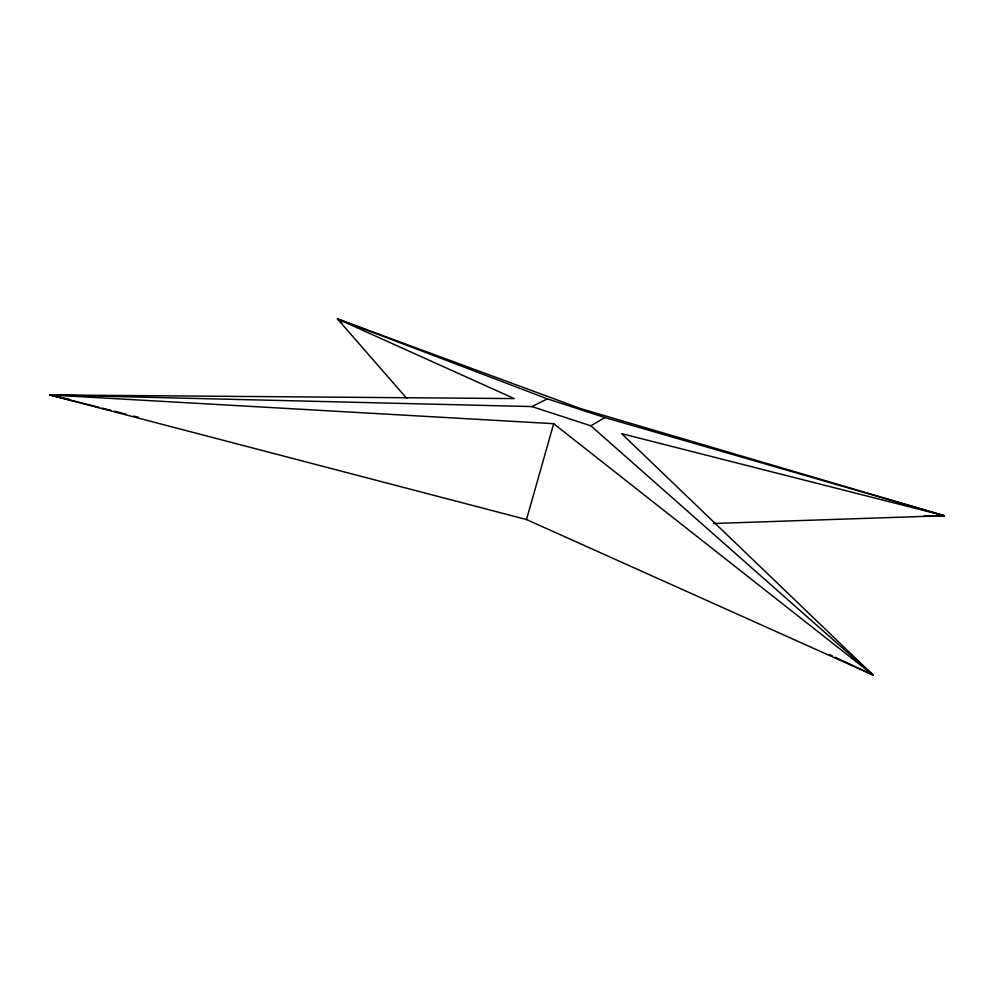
<?xml version="1.0" encoding="UTF-8"?>
<svg xmlns="http://www.w3.org/2000/svg" width="994" height="994" viewBox="0 0 994 994"><rect width="100%" height="100%" fill="white"/><g stroke="black" fill="none" stroke-linecap="round" stroke-linejoin="round"><path stroke-width="1.49" d="M526.497 519.551L553.683 423.692L49.7 394.929L526.497 519.551L873.179 675.1L621.648 433.645L944.3 515.712L713.58 523.503M99.251 407.403L49.7 394.929L531.927 406.571L590.858 425.817L604.886 417.555L944.3 515.712L924.184 515.824M531.927 406.571L547.408 398.855L604.886 417.555M936.547 515.401L944.3 515.712L580.993 408.733L337.475 318.9L406.72 398.383M69.356 399.277L49.7 394.929L514.221 398.582L337.475 318.9L341.886 323.249M102.245 408.161L111.253 410.423M114.26 411.181L126.275 414.212M133.78 416.101L138.278 417.231M547.408 398.855L337.475 318.9L339.849 320.876M829.63 654.648L832.438 655.978M835.246 657.295L873.179 675.1L590.858 425.817M866.346 671.484L873.179 675.1L553.683 423.692"/></g></svg>
